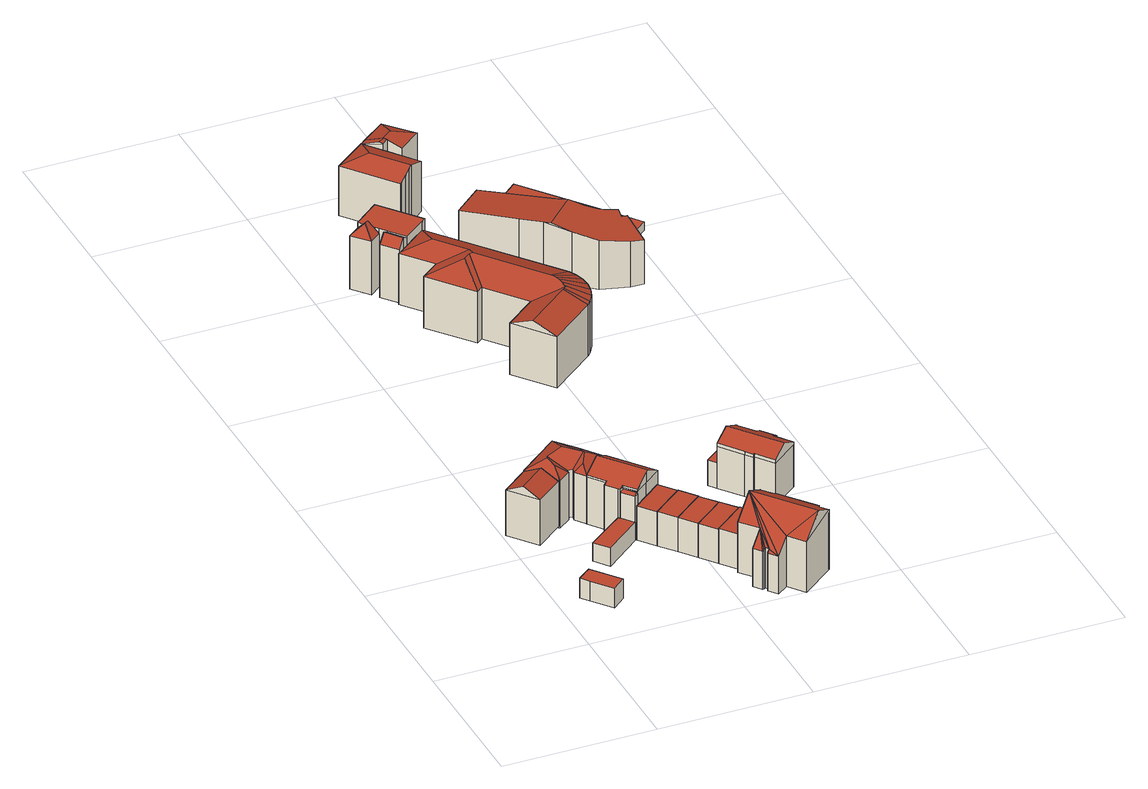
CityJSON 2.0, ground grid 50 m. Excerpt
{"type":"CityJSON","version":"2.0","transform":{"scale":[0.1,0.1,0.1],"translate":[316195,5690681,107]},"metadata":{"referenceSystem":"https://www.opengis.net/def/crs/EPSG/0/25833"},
"CityObjects":{
"building1":{"type":"Building","attributes":{"Dachtyp_tdc":"tdcPolyFlatRoof","Gemeindeschluessel":14713000,"Dachneigung":0,"QualitaetDacherkennung":73,"Geometrietyp2DReferenz":"3000","function":"31001_9998","roofType":"1000","measuredHeight":6.97},"geometry":[{"type":"MultiSurface","lod":"2","boundaries":[[[0,1,2,3]],[[1,4,5,2]],[[4,6,7,5]],[[6,8,9,7]],[[8,10,11,9]],[[10,0,3,11]],[[10,8,6,4,1,0]],[[3,2,5,7,9,11]]],"semantics":{"surfaces":[{"type":"WallSurface"},{"type":"RoofSurface"},{"type":"GroundSurface"}],"values":[0,0,0,0,0,0,1,2]}}]},
"building2":{"type":"Building","attributes":{"Dachtyp_tdc":"tdcGableRoof","Gemeindeschluessel":14713000,"Dachneigung":27.35,"QualitaetDacherkennung":62,"Geometrietyp2DReferenz":"3000","function":"31001_9998","roofType":"3100","measuredHeight":18.82},"geometry":[{"type":"MultiSurface","lod":"2","boundaries":[[[12,13,14,15]],[[13,16,17,14]],[[16,18,19,17]],[[18,12,15,19]],[[16,13,20]],[[12,18,21]],[[13,12,21,20]],[[18,16,20,21]],[[15,14,17,19]]],"semantics":{"surfaces":[{"type":"WallSurface"},{"type":"RoofSurface"},{"type":"GroundSurface"}],"values":[0,0,0,0,0,0,1,1,2]}}]},
"building3":{"type":"Building","attributes":{"Gemeindeschluessel":14713000,"Geometrietyp2DReferenz":"3000","function":"31001_9998","roofType":"9999"},"children":["building3-1","building3-2"]},
"building3-1":{"type":"BuildingPart","attributes":{"Dachtyp_tdc":"tdcPolyFlatRoof","Dachneigung":0,"QualitaetDacherkennung":59,"Geometrietyp2DReferenz":"3000","roofType":"1000","measuredHeight":6.37},"parents":["building3"],"geometry":[{"type":"MultiSurface","lod":"2","boundaries":[[[22,23,24,25]],[[23,26,27,24]],[[26,28,29,27]],[[28,30,31,29]],[[30,32,33,31]],[[32,34,35,33]],[[32,30,28,26,23,22,34]],[[35,25,24,27,29,31,33]],[[25,35,34,22]]],"semantics":{"surfaces":[{"type":"WallSurface"},{"type":"RoofSurface"},{"type":"GroundSurface"},{"type":"ClosureSurface"}],"values":[0,0,0,0,0,0,1,2,3]}}]},
"building3-2":{"type":"BuildingPart","attributes":{"Dachtyp_tdc":"tdcFreeFormRoof","Dachneigung":55.76,"QualitaetDacherkennung":10,"Geometrietyp2DReferenz":"3000","roofType":"5000","measuredHeight":16.45},"parents":["building3"],"geometry":[{"type":"MultiSurface","lod":"2","boundaries":[[[36,37,38,35,34]],[[37,39,40,38]],[[39,41,22,25,40]],[[42,41,39]],[[43,42,39,37]],[[43,37,36]],[[42,43,36,41]],[[35,38,40,25]],[[34,22,41,36]],[[34,35,25,22]]],"semantics":{"surfaces":[{"type":"WallSurface"},{"type":"RoofSurface"},{"type":"GroundSurface"},{"type":"ClosureSurface"}],"values":[0,0,0,0,1,1,1,2,0,3]}}]},
"building4":{"type":"Building","attributes":{"Dachtyp_tdc":"tdcFreeFormRoof","Gemeindeschluessel":14713000,"Dachneigung":31.01,"QualitaetDacherkennung":16,"Geometrietyp2DReferenz":"3000","function":"31001_9998","roofType":"5000","measuredHeight":20.73},"geometry":[{"type":"MultiSurface","lod":"2","boundaries":[[[44,45,46,47]],[[45,48,49,46]],[[48,50,51,49]],[[50,52,53,51]],[[52,54,55,53]],[[54,56,57,55]],[[56,58,59,57]],[[58,60,61,59]],[[60,62,63,61]],[[62,64,65,63]],[[64,44,47,65]],[[66,67,64,62]],[[60,66,62]],[[60,68,66]],[[58,68,60]],[[68,58,69]],[[70,71,69,58,56]],[[72,73,70,56,54]],[[72,54,52]],[[73,72,52,50]],[[71,70,73,50,48]],[[68,69,71,48,45]],[[67,66,68,45,44]],[[67,44,64]],[[47,46,49,51,53,55,57,59,61,63,65]]],"semantics":{"surfaces":[{"type":"WallSurface"},{"type":"RoofSurface"},{"type":"GroundSurface"}],"values":[0,0,0,0,0,0,0,0,0,0,0,1,1,1,1,1,1,1,1,1,1,1,1,1,2]}}]},
"building5":{"type":"Building","attributes":{"Dachtyp_tdc":"tdcFreeFormRoof","Gemeindeschluessel":14713000,"Dachneigung":26.67,"QualitaetDacherkennung":45,"Geometrietyp2DReferenz":"3000","function":"31001_9998","roofType":"5000","measuredHeight":20.44},"geometry":[{"type":"MultiSurface","lod":"2","boundaries":[[[74,75,76,77]],[[75,78,79,76]],[[78,80,81,79]],[[80,82,83,81]],[[82,84,85,83]],[[84,86,87,85]],[[86,88,89,87]],[[88,90,91,89]],[[90,64,92,91]],[[64,62,93,92]],[[62,74,77,93]],[[94,95,96,97]],[[98,99,100,97,96,101,102,103,86,84,82]],[[80,98,82]],[[86,103,88]],[[88,103,102,90]],[[90,102,101,64]],[[64,101,96,95,62]],[[75,100,99,78]],[[74,94,97,100,75]],[[78,99,98,80]],[[62,95,94,74]],[[77,76,79,81,83,85,87,89,91,92,93]]],"semantics":{"surfaces":[{"type":"WallSurface"},{"type":"RoofSurface"},{"type":"GroundSurface"}],"values":[0,0,0,0,0,0,0,0,0,0,0,1,1,0,0,0,0,0,0,0,0,0,2]}}]},
"building6":{"type":"Building","attributes":{"Dachtyp_tdc":"tdcPolyFlatRoof","Gemeindeschluessel":14713000,"Dachneigung":0,"QualitaetDacherkennung":25,"Geometrietyp2DReferenz":"3000","function":"31001_9998","roofType":"1000","measuredHeight":11.92},"geometry":[{"type":"MultiSurface","lod":"2","boundaries":[[[104,105,106,107]],[[105,108,109,106]],[[108,110,111,109]],[[110,104,107,111]],[[110,108,105,104]],[[107,106,109,111]]],"semantics":{"surfaces":[{"type":"WallSurface"},{"type":"RoofSurface"},{"type":"GroundSurface"}],"values":[0,0,0,0,1,2]}}]},
"building7":{"type":"Building","attributes":{"Dachtyp_tdc":"tdcPolyFlatRoof","Gemeindeschluessel":14713000,"Dachneigung":0,"QualitaetDacherkennung":31,"Geometrietyp2DReferenz":"3000","function":"31001_9998","roofType":"1000","measuredHeight":12.01},"geometry":[{"type":"MultiSurface","lod":"2","boundaries":[[[112,113,107,114]],[[113,115,111,107]],[[115,116,117,111]],[[116,112,114,117]],[[116,115,113,112]],[[114,107,111,117]]],"semantics":{"surfaces":[{"type":"WallSurface"},{"type":"RoofSurface"},{"type":"GroundSurface"}],"values":[0,0,0,0,1,2]}}]},
"building8":{"type":"Building","attributes":{"Gemeindeschluessel":14713000,"Dachtyp_tdc":"tdcPolyFlatRoof","Dachneigung":0,"QualitaetDacherkennung":31,"Geometrietyp2DReferenz":"3000","function":"31001_9998","roofType":"1000","measuredHeight":11.91},"geometry":[{"type":"MultiSurface","lod":"2","boundaries":[[[118,119,114,120]],[[119,121,117,114]],[[121,122,123,117]],[[122,124,125,123]],[[124,118,120,125]],[[124,122,121,119,118]],[[120,114,117,123,125]]],"semantics":{"surfaces":[{"type":"WallSurface"},{"type":"RoofSurface"},{"type":"GroundSurface"}],"values":[0,0,0,0,0,1,2]}}]},
"building9":{"type":"Building","attributes":{"Dachtyp_tdc":"tdcPolyFlatRoof","Gemeindeschluessel":14713000,"Dachneigung":0,"QualitaetDacherkennung":33,"Geometrietyp2DReferenz":"3000","function":"31001_9998","roofType":"1000","measuredHeight":11.98},"geometry":[{"type":"MultiSurface","lod":"2","boundaries":[[[126,127,120,128]],[[127,129,125,120]],[[129,130,123,125]],[[130,131,132,123]],[[131,126,128,132]],[[131,130,129,127,126]],[[128,120,125,123,132]]],"semantics":{"surfaces":[{"type":"WallSurface"},{"type":"RoofSurface"},{"type":"GroundSurface"}],"values":[0,0,0,0,0,1,2]}}]},
"building10":{"type":"Building","attributes":{"Dachtyp_tdc":"tdcPolyFlatRoof","Gemeindeschluessel":14713000,"Dachneigung":0,"QualitaetDacherkennung":32,"Geometrietyp2DReferenz":"3000","function":"31001_9998","roofType":"1000","measuredHeight":12.22},"geometry":[{"type":"MultiSurface","lod":"2","boundaries":[[[133,134,135,136]],[[134,137,128,135]],[[137,138,132,128]],[[138,133,136,132]],[[138,137,134,133]],[[136,135,128,132]]],"semantics":{"surfaces":[{"type":"WallSurface"},{"type":"RoofSurface"},{"type":"GroundSurface"}],"values":[0,0,0,0,1,2]}}]},
"building11":{"type":"Building","attributes":{"Dachtyp_tdc":"tdcFreeFormRoof","Gemeindeschluessel":14713000,"Dachneigung":27.83,"QualitaetDacherkennung":47,"Geometrietyp2DReferenz":"3000","function":"31001_9998","roofType":"5000","measuredHeight":24.39},"geometry":[{"type":"MultiSurface","lod":"2","boundaries":[[[139,140,141,142]],[[140,143,144,141]],[[143,145,146,144]],[[145,147,148,146]],[[147,149,150,148]],[[149,151,152,150]],[[151,153,154,152]],[[153,155,156,154]],[[155,157,158,156]],[[157,159,160,158]],[[159,161,162,160]],[[161,163,164,162]],[[163,165,166,164]],[[165,167,168,166]],[[167,169,170,168]],[[169,171,172,170]],[[171,173,174,172]],[[173,175,176,174]],[[175,177,178,176]],[[177,179,180,178]],[[179,139,142,180]],[[181,177,167]],[[177,181,179]],[[182,159,157]],[[181,159,182]],[[181,161,159]],[[167,161,181]],[[167,163,161]],[[163,167,165]],[[177,169,167]],[[177,171,169]],[[177,173,171]],[[173,177,175]],[[182,155,153,151,149,147,145,143,140,139,181]],[[157,155,182]],[[139,179,181]],[[142,141,144,146,148,150,152,154,156,158,160,162,164,166,168,170,172,174,176,178,180]]],"semantics":{"surfaces":[{"type":"WallSurface"},{"type":"RoofSurface"},{"type":"GroundSurface"}],"values":[0,0,0,0,0,0,0,0,0,0,0,0,0,0,0,0,0,0,0,0,0,1,1,1,1,1,1,1,1,1,1,1,1,1,0,0,2]}}]},
"building12":{"type":"Building","attributes":{"Gemeindeschluessel":14713000,"Geometrietyp2DReferenz":"3000","function":"31001_9998","roofType":"9999"},"children":["building12-1","building12-2","building12-3"]},
"building12-1":{"type":"BuildingPart","attributes":{"Dachtyp_tdc":"tdcHipAndGableRoof","Dachneigung":48.15,"QualitaetDacherkennung":55,"Geometrietyp2DReferenz":"3000","roofType":"5000","measuredHeight":22.06},"parents":["building12"],"geometry":[{"type":"MultiSurface","lod":"2","boundaries":[[[183,184,185,186]],[[184,187,188,185]],[[187,189,190,188]],[[187,184,191]],[[184,183,192,193,191]],[[189,187,191,193,194]],[[186,185,188,190]],[[186,190,189,183]],[[194,193,192]],[[189,194,192,183]]],"semantics":{"surfaces":[{"type":"WallSurface"},{"type":"RoofSurface"},{"type":"GroundSurface"},{"type":"ClosureSurface"}],"values":[0,0,0,1,1,1,2,3,0,3]}}]},
"building12-2":{"type":"BuildingPart","attributes":{"Dachtyp_tdc":"tdcPolyFlatRoof","Dachneigung":0,"QualitaetDacherkennung":26,"Geometrietyp2DReferenz":"3000","roofType":"1000","measuredHeight":20.55},"parents":["building12"],"geometry":[{"type":"MultiSurface","lod":"2","boundaries":[[[195,196,197,198]],[[196,199,200,201,197]],[[202,203,183,186,204,205]],[[206,207,208,190,189]],[[207,195,198,208]],[[207,206,194,192,203,202,199,196,195]],[[198,197,201,204,186,190,208]],[[205,200,199,202]],[[205,204,201,200]],[[189,194,206]],[[192,183,203]],[[189,190,186,183]],[[189,183,192,194]]],"semantics":{"surfaces":[{"type":"WallSurface"},{"type":"RoofSurface"},{"type":"GroundSurface"},{"type":"ClosureSurface"}],"values":[0,0,0,0,0,1,2,0,3,0,0,3,3]}}]},
"building12-3":{"type":"BuildingPart","attributes":{"Dachtyp_tdc":"tdcGableRoof","Dachneigung":49.41,"QualitaetDacherkennung":42,"Geometrietyp2DReferenz":"3000","roofType":"3100","measuredHeight":21.43},"parents":["building12"],"geometry":[{"type":"MultiSurface","lod":"2","boundaries":[[[209,210,211,212]],[[210,213,214,211]],[[213,215,216,214]],[[215,205,204,216]],[[200,209,212,201]],[[215,213,210,209]],[[209,200,205,215]],[[212,211,214,216,204,201]],[[200,201,204,205]]],"semantics":{"surfaces":[{"type":"WallSurface"},{"type":"RoofSurface"},{"type":"GroundSurface"},{"type":"ClosureSurface"}],"values":[0,0,0,0,0,1,1,2,3]}}]},
"building13":{"type":"Building","attributes":{"Dachtyp_tdc":"tdcFreeFormRoof","Gemeindeschluessel":14713000,"Dachneigung":23.67,"QualitaetDacherkennung":6,"Geometrietyp2DReferenz":"3000","function":"31001_9998","roofType":"5000","measuredHeight":22.1},"geometry":[{"type":"MultiSurface","lod":"2","boundaries":[[[217,218,219,220]],[[218,221,222,219]],[[221,223,224,222]],[[223,225,226,224]],[[225,227,228,226]],[[227,229,230,228]],[[229,231,232,230]],[[231,233,234,232]],[[233,235,236,234]],[[235,237,238,236]],[[237,239,240,238]],[[239,241,242,240]],[[241,243,244,242]],[[243,245,246,244]],[[245,247,248,246]],[[247,249,250,248]],[[249,251,252,250]],[[251,217,220,252]],[[253,251,249]],[[254,255,253,249,247]],[[256,257,258,254,247,245]],[[256,245,243]],[[257,256,243,241]],[[259,260,261,262,263,264,265,258,257,241,239]],[[266,267,268,259,239,237]],[[266,237,235]],[[267,266,235,233]],[[268,267,233,231]],[[260,259,268,231,229]],[[261,260,229,227]],[[262,261,227,225]],[[263,262,225,223]],[[264,263,223,221]],[[265,264,221,218]],[[255,254,258,265,218,217]],[[253,255,217,251]],[[220,219,222,224,226,228,230,232,234,236,238,240,242,244,246,248,250,252]]],"semantics":{"surfaces":[{"type":"WallSurface"},{"type":"RoofSurface"},{"type":"GroundSurface"}],"values":[0,0,0,0,0,0,0,0,0,0,0,0,0,0,0,0,0,0,1,1,1,1,1,1,1,0,1,1,1,1,1,1,1,1,1,1,2]}}]},
"building14":{"type":"Building","attributes":{"Dachtyp_tdc":"tdcFreeFormRoof","Gemeindeschluessel":14713000,"Dachneigung":27.21,"QualitaetDacherkennung":61,"Geometrietyp2DReferenz":"3000","function":"31001_9998","roofType":"5000","measuredHeight":18.67},"geometry":[{"type":"MultiSurface","lod":"2","boundaries":[[[269,270,271,272]],[[270,273,274,271]],[[273,275,276,274]],[[275,277,278,276]],[[277,279,280,278]],[[279,281,282,280]],[[281,283,284,282]],[[283,285,286,284]],[[285,287,288,286]],[[287,289,290,288]],[[289,291,292,290]],[[291,293,294,292]],[[293,295,296,294]],[[295,269,272,296]],[[297,298,270,269,299,300,301,302,303,304,305]],[[306,307,308,309,304,303,310,311]],[[306,311,285]],[[285,311,310,287]],[[287,310,303,302,289]],[[277,305,304,309,279]],[[279,309,308,281]],[[281,308,307,283]],[[283,307,306,285]],[[289,302,301,291]],[[291,301,300,293]],[[293,300,299,295]],[[295,299,269]],[[273,298,297,275]],[[270,298,273]],[[275,297,305,277]],[[272,271,274,276,278,280,282,284,286,288,290,292,294,296]]],"semantics":{"surfaces":[{"type":"WallSurface"},{"type":"RoofSurface"},{"type":"GroundSurface"}],"values":[0,0,0,0,0,0,0,0,0,0,0,0,0,0,1,1,0,0,0,0,0,0,0,0,0,0,0,0,0,0,2]}}]},
"building15":{"type":"Building","attributes":{"Gemeindeschluessel":14713000,"Geometrietyp2DReferenz":"3000","function":"31001_9998","roofType":"9999"},"children":["building15-1","building15-2"]},
"building15-1":{"type":"BuildingPart","attributes":{"Dachtyp_tdc":"tdcPolyFlatRoof","Dachneigung":0,"QualitaetDacherkennung":11,"Geometrietyp2DReferenz":"3000","roofType":"1000","measuredHeight":9},"parents":["building15"],"geometry":[{"type":"MultiSurface","lod":"2","boundaries":[[[312,313,314,315,316]],[[317,318,294,319,320]],[[318,321,292,294]],[[321,322,290,292]],[[322,323,288,290]],[[323,312,316,288]],[[323,322,321,318,317,313,312]],[[316,315,319,294,292,290,288]],[[320,314,313,317]],[[320,319,315,314]]],"semantics":{"surfaces":[{"type":"WallSurface"},{"type":"RoofSurface"},{"type":"GroundSurface"},{"type":"ClosureSurface"}],"values":[0,0,0,0,0,0,1,2,0,3]}}]},
"building15-2":{"type":"BuildingPart","attributes":{"Dachtyp_tdc":"tdcFreeFormRoof","Dachneigung":28.72,"QualitaetDacherkennung":12,"Geometrietyp2DReferenz":"3000","roofType":"5000","measuredHeight":5.5},"parents":["building15"],"geometry":[{"type":"MultiSurface","lod":"2","boundaries":[[[324,320,319,325]],[[314,326,327,315]],[[326,328,329,327]],[[328,324,325,329]],[[330,331,326,314]],[[330,314,320,324]],[[331,330,324,328]],[[331,328,326]],[[325,319,315,327,329]],[[315,319,320,314]]],"semantics":{"surfaces":[{"type":"WallSurface"},{"type":"RoofSurface"},{"type":"GroundSurface"},{"type":"ClosureSurface"}],"values":[0,0,0,0,1,1,1,1,2,3]}}]},
"building16":{"type":"Building","attributes":{"Gemeindeschluessel":14713000,"Geometrietyp2DReferenz":"3000","function":"31001_9998","roofType":"9999"},"children":["building16-1","building16-2","building16-3"]},
"building16-1":{"type":"BuildingPart","attributes":{"Dachtyp_tdc":"tdcGableRoof","Dachneigung":22.51,"QualitaetDacherkennung":74,"Geometrietyp2DReferenz":"3000","roofType":"3100","measuredHeight":20.07},"parents":["building16"],"geometry":[{"type":"MultiSurface","lod":"2","boundaries":[[[332,333,334,335]],[[336,337,338,339,340,341]],[[332,342,337,343]],[[333,332,343,344,345]],[[337,336,344,343]],[[335,334,346,340,339]],[[341,347,336]],[[346,334,333,348]],[[340,346,348,347,341]],[[342,338,337]],[[332,335,339,338,342]],[[344,336,347,348,349,345]],[[349,348,333,345]]],"semantics":{"surfaces":[{"type":"WallSurface"},{"type":"RoofSurface"},{"type":"GroundSurface"},{"type":"ClosureSurface"}],"values":[0,0,0,1,1,2,0,3,3,0,3,0,3]}}]},
"building16-2":{"type":"BuildingPart","attributes":{"Dachtyp_tdc":"tdcHipAndGableRoof","Dachneigung":20.85,"QualitaetDacherkennung":65,"Geometrietyp2DReferenz":"3000","roofType":"5000","measuredHeight":20.01},"parents":["building16"],"geometry":[{"type":"MultiSurface","lod":"2","boundaries":[[[350,351,352,353]],[[351,354,355,352]],[[354,356,357,355]],[[356,358,359,357]],[[358,360,361,359]],[[360,362,332,335,361]],[[338,363,364,339]],[[363,350,353,364]],[[362,360,365]],[[360,358,356,354,351,350,365]],[[350,363,338,342,362,365]],[[353,352,355,357,359,361,335,339,364]],[[342,332,362]],[[339,335,332,342,338]]],"semantics":{"surfaces":[{"type":"WallSurface"},{"type":"RoofSurface"},{"type":"GroundSurface"},{"type":"ClosureSurface"}],"values":[0,0,0,0,0,0,0,0,1,1,1,2,0,3]}}]},
"building16-3":{"type":"BuildingPart","attributes":{"Dachtyp_tdc":"tdcHipAndGableRoof","Dachneigung":22.17,"QualitaetDacherkennung":41,"Geometrietyp2DReferenz":"3000","roofType":"5000","measuredHeight":20.03},"parents":["building16"],"geometry":[{"type":"MultiSurface","lod":"2","boundaries":[[[366,367,334,333]],[[366,368,369,367]],[[368,370,371,369]],[[370,372,373,371]],[[372,341,340,373]],[[370,368,366,374]],[[366,333,345,349,374]],[[349,347,341,372,370,374]],[[346,334,367,369,371,373,340]],[[333,334,346,348]],[[333,348,349,345]],[[348,347,349]],[[340,341,347,348,346]]],"semantics":{"surfaces":[{"type":"WallSurface"},{"type":"RoofSurface"},{"type":"GroundSurface"},{"type":"ClosureSurface"}],"values":[0,0,0,0,0,1,1,1,2,3,3,0,3]}}]},
"building17":{"type":"Building","attributes":{"Dachtyp_tdc":"tdcFreeFormRoof","Gemeindeschluessel":14713000,"Dachneigung":10.21,"QualitaetDacherkennung":11,"Geometrietyp2DReferenz":"3000","function":"31001_9998","roofType":"5000","measuredHeight":19.9},"geometry":[{"type":"MultiSurface","lod":"2","boundaries":[[[375,376,377,378]],[[376,379,380,377]],[[381,382,383,384,379,376,375,385,386,387,388]],[[386,385,389,390,391,392,393]],[[393,387,386]],[[375,389,385]],[[380,394,395,396,397,398,399,400,401,402,403,404,378,377]],[[379,384,394,380]],[[384,383,395,394]],[[383,382,396,395]],[[382,381,397,396]],[[381,388,398,397]],[[388,387,399,398]],[[387,393,400,399]],[[393,392,401,400]],[[392,391,402,401]],[[391,390,403,402]],[[390,389,404,403]],[[389,375,378,404]]],"semantics":{"surfaces":[{"type":"WallSurface"},{"type":"RoofSurface"},{"type":"GroundSurface"}],"values":[0,0,1,1,0,0,2,0,0,0,0,0,0,0,0,0,0,0,0]}}]},
"building18":{"type":"Building","attributes":{"Gemeindeschluessel":14713000,"Geometrietyp2DReferenz":"3000","function":"31001_9998","roofType":"9999"},"children":["building18-1","building18-2"]},
"building18-1":{"type":"BuildingPart","attributes":{"Dachtyp_tdc":"tdcPolyFlatRoof","Dachneigung":0,"QualitaetDacherkennung":4,"Geometrietyp2DReferenz":"3000","roofType":"1000","measuredHeight":3.01},"parents":["building18"],"geometry":[{"type":"MultiSurface","lod":"2","boundaries":[[[405,406,407,408]],[[405,409,410,406]],[[409,411,412,410]],[[411,409,405,408]],[[407,406,410,412]],[[408,407,412,411]]],"semantics":{"surfaces":[{"type":"WallSurface"},{"type":"RoofSurface"},{"type":"GroundSurface"},{"type":"ClosureSurface"}],"values":[0,0,0,1,2,3]}}]},
"building18-2":{"type":"BuildingPart","attributes":{"Dachtyp_tdc":"tdcPolyFlatRoof","Dachneigung":0,"QualitaetDacherkennung":0,"Geometrietyp2DReferenz":"3000","roofType":"9999","measuredHeight":3},"parents":["building18"],"geometry":[{"type":"MultiSurface","lod":"2","boundaries":[[[411,408,413,414,415]],[[415,414,416,417]],[[414,413,418,416]],[[413,408,407,418]],[[411,415,417,412]],[[417,416,418,407,412]],[[412,407,408,411]]],"semantics":{"surfaces":[{"type":"RoofSurface"},{"type":"WallSurface"},{"type":"GroundSurface"},{"type":"ClosureSurface"}],"values":[0,1,1,1,1,2,3]}}]}
},
"vertices":[
[70,226,85],[92,244,85],[92,244,16],[70,226,16],[114,261,85],[114,261,16],[186,171,85],[186,171,16],[142,135,85],[142,135,16],[92,198,85],[92,198,16],
[8,626,172],[97,697,172],[97,697,13],[8,626,13],[169,607,171],[169,607,13],[79,536,172],[79,536,13],[133,652,201],[44,581,201],
[346,449,76],[224,351,76],[224,351,12],[346,449,12],[187,398,76],[187,398,12],[294,481,76],[294,481,12],[294,480,76],[294,480,12],[311,493,76],[311,493,12],[315,488,76],[315,488,12],
[315,488,166],[326,497,166],[326,497,12],[357,458,166],[357,458,12],[346,449,166],[352,454,177],[325,487,176],
[228,627,175],[230,643,175],[230,643,9],[228,627,9],[214,645,175],[214,645,9],[213,634,175],[213,634,9],[172,603,175],[172,603,9],[169,607,175],[169,607,9],[97,697,175],[97,697,9],[237,810,175],[237,810,9],[288,747,175],[288,747,9],[349,669,175],[349,669,9],[255,593,175],[255,593,9],[283,676,203],[260,636,193],[281,682,202],[226,713,216],[168,689,205],[173,698,203],[173,610,178],[178,654,197],
[455,536,175],[399,492,175],[399,492,10],[455,536,10],[357,458,175],[357,458,10],[326,497,175],[326,497,10],[315,488,175],[315,488,10],[311,493,175],[311,493,10],[282,529,175],[282,529,10],[293,538,175],[293,538,10],[252,590,175],[252,590,10],[255,593,10],[349,669,10],[455,536,178],[349,669,178],[302,631,214],[407,498,214],[326,497,182],[357,458,182],[399,492,209],[255,593,184],[252,590,182],[293,538,182],
[394,399,130],[352,452,130],[352,452,11],[394,399,11],[454,534,130],[454,534,11],[497,480,130],[497,480,11],
[436,346,131],[394,399,131],[436,346,11],[497,480,131],[539,427,131],[539,427,11],
[479,292,130],[436,346,130],[479,292,11],[539,427,130],[582,374,130],[582,374,11],[527,330,130],[527,330,11],
[521,239,131],[479,292,131],[521,239,11],[527,330,131],[582,374,131],[624,321,131],[624,321,11],
[666,267,134],[563,185,134],[563,185,11],[666,267,11],[521,239,134],[624,321,134],
[666,267,215],[669,269,213],[669,269,6],[666,267,6],[693,239,213],[693,239,6],[708,243,205],[708,243,6],[796,131,206],[796,131,6],[789,116,213],[789,116,6],[809,91,213],[809,91,6],[808,89,215],[808,89,6],[809,87,215],[809,87,6],[699,0,182],[699,0,6],[657,53,182],[657,53,6],[620,24,138],[620,24,6],[598,51,138],[598,51,6],[598,55,140],[598,55,6],[604,60,147],[604,60,6],[596,70,148],[596,70,6],[591,66,141],[591,66,6],[587,66,139],[587,66,6],[566,93,139],[566,93,6],[603,123,183],[603,123,6],[557,180,183],[557,180,6],[614,226,250],[757,46,250],
[206,2003,198],[169,1973,198],[169,1973,11],[206,2003,11],[123,2030,196],[123,2030,11],[161,2060,196],[161,2060,11],[169,2023,232],[193,2020,216],[182,2033,232],[173,2045,216],
[349,1999,216],[337,1988,216],[337,1988,11],[349,1999,11],[263,1931,216],[263,1931,212],[263,1931,11],[222,1982,216],[206,2003,216],[222,1982,11],[222,1982,212],[161,2060,216],[246,2128,216],[246,2128,11],
[245,1917,225],[226,1901,196],[226,1901,11],[245,1917,11],[185,1953,196],[185,1953,11],[205,1968,225],[205,1968,11],
[337,1988,187],[641,1608,187],[641,1608,8],[337,1988,8],[654,1583,187],[654,1583,8],[662,1556,187],[662,1556,8],[664,1525,187],[664,1525,8],[660,1494,187],[660,1494,8],[650,1464,187],[650,1464,8],[634,1437,187],[634,1437,8],[620,1421,187],[620,1421,8],[468,1300,187],[468,1300,8],[370,1424,187],[370,1424,8],[473,1505,187],[473,1505,8],[372,1632,187],[372,1632,8],[351,1615,187],[351,1615,8],[239,1755,187],[239,1755,8],[300,1803,187],[300,1803,8],[223,1899,187],[223,1899,8],[226,1901,187],[226,1901,8],[228,1899,188],[401,1792,218],[325,1888,218],[365,1741,226],[386,1758,226],[397,1757,229],[579,1492,220],[579,1497,221],[576,1513,224],[573,1527,227],[568,1539,228],[563,1548,229],[559,1555,229],[419,1362,221],[566,1478,221],[571,1482,221],
[829,643,156],[864,598,156],[864,598,9],[829,643,9],[849,587,156],[849,587,9],[891,533,156],[891,533,9],[889,531,156],[889,531,9],[802,462,156],[802,462,9],[758,518,156],[758,518,9],[755,517,156],[755,517,9],[737,541,156],[737,541,9],[680,614,156],[680,614,9],[768,682,156],[768,682,9],[773,683,156],[773,683,9],[774,681,156],[774,681,9],[813,631,156],[813,631,9],[891,533,166],[849,587,166],[813,631,166],[774,681,166],[773,683,166],[768,682,168],[726,650,195],[846,497,195],[889,531,167],[737,541,167],[755,517,167],[758,518,168],[802,462,168],[680,614,168],[737,541,168],
[661,640,99],[756,714,99],[756,714,50],[756,714,9],[661,640,9],[784,690,99],[774,681,99],[784,690,9],[784,690,50],[773,683,99],[768,682,99],[680,614,99],
[793,682,50],[793,682,9],[814,759,50],[814,759,9],[847,717,50],[847,717,9],[795,713,64],[810,723,64],
[357,2481,189],[376,2497,189],[376,2497,14],[357,2481,14],[423,2440,211],[402,2423,211],[402,2423,190],[402,2423,14],[423,2440,14],[423,2440,210],[359,2479,190],[394,2434,214],[415,2450,214],[387,2483,196],[414,2450,14],[421,2441,211],[414,2450,207],[414,2450,214],
[430,2282,214],[420,2274,209],[420,2274,14],[430,2282,14],[402,2258,200],[402,2258,14],[382,2242,190],[382,2242,14],[378,2239,188],[378,2239,14],[250,2400,188],[250,2400,14],[357,2481,190],[481,2323,190],[481,2323,14],[343,2392,214],
[453,2555,190],[453,2555,14],[487,2513,192],[487,2513,14],[528,2460,195],[528,2460,14],[454,2402,195],[454,2402,14],[447,2475,214],
[816,1903,200],[858,1875,191],[858,1875,9],[816,1903,9],[910,1863,183],[910,1863,9],[884,1712,167],[927,1711,162],[925,1830,177],[906,1830,179],[782,1937,208],[685,1840,208],[730,1789,196],[794,1735,181],[753,1965,201],[589,2165,155],[498,2089,153],[620,1924,189],[669,1859,204],[906,1830,9],[925,1830,9],[927,1711,9],[884,1712,9],[794,1735,9],[730,1789,9],[669,1859,9],[620,1924,9],[498,2089,9],[589,2165,9],[753,1965,9],
[712,2261,42],[712,2261,12],[912,2009,12],[912,2009,42],[772,2311,42],[772,2311,12],[973,2057,42],[973,2057,12],
[847,1957,42],[910,1863,42],[1041,1970,42],[910,1863,12],[1041,1970,12],[847,1957,12]
]}
